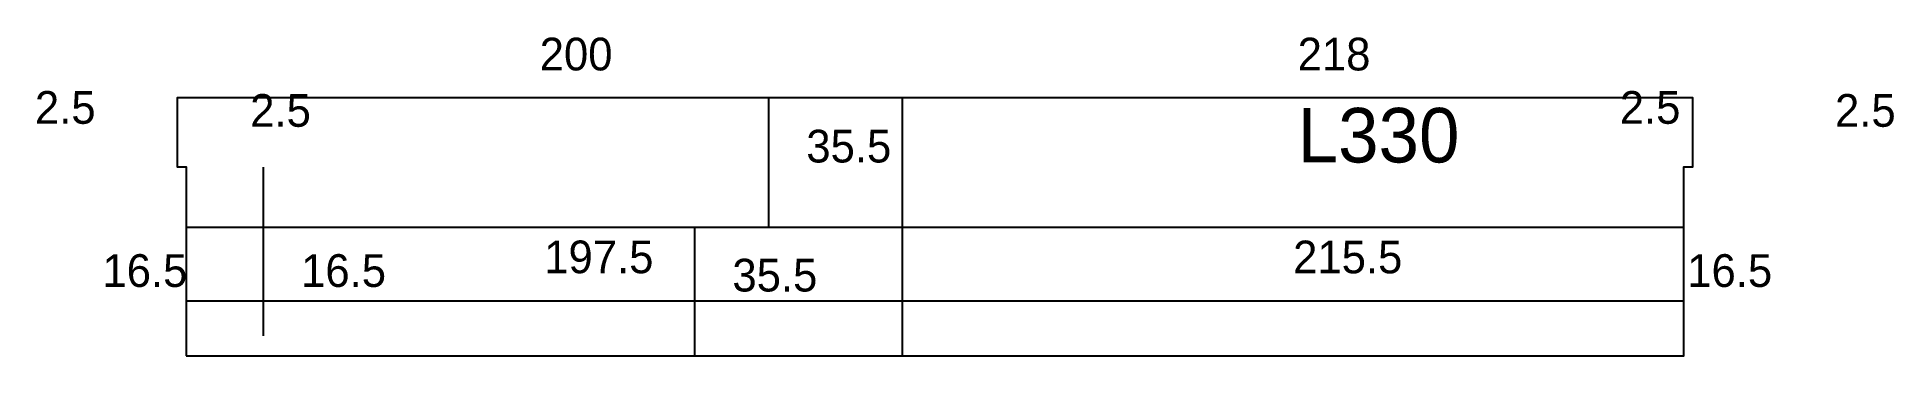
# Model space of a CAD drawing. Extents: x 4439 to 4951, y 1578 to 1666.
import ezdxf

# ---------------------------------------------------------------- set-up
doc = ezdxf.new("R2010")
doc.units = 0
for name, color, linetype in [('3', 3, 'Continuous'), ('4', 4, 'Continuous'), ('Painéis', 200, 'Continuous')]:
    doc.layers.add(name, color=color, linetype=linetype)

msp = doc.modelspace()

# ---------------------------------------------------------------- linework, layer by layer
at = {"layer": '3'}
for p, q in [((4896.07, 1649), (4478.07, 1649)), ((4478.07, 1649), (4478.07, 1630)), ((4641.27, 1613.4), (4641.27, 1648.9)), ((4678.07, 1578), (4678.07, 1648.9)), ((4896.07, 1630), (4896.07, 1649)), ((4478.07, 1630), (4480.57, 1630)), ((4480.57, 1630), (4480.57, 1578)), ((4501.87, 1583.5), (4501.87, 1629.9)), ((4893.57, 1578), (4893.57, 1630)), ((4893.57, 1630), (4896.07, 1630)), ((4480.57, 1613.4), (4893.57, 1613.4)), ((4620.87, 1578), (4620.87, 1613.4)), ((4480.57, 1593.1), (4893.57, 1593.1)), ((4480.57, 1578), (4893.57, 1578))]:
    msp.add_line(p, q, dxfattribs=at)
at = {"layer": '3', "lineweight": 25}
msp.add_lwpolyline([(4480.57, 1578), (4893.57, 1578), (4893.57, 1630), (4896.07, 1630), (4896.07, 1649), (4478.07, 1649), (4478.07, 1630), (4480.57, 1630)], close=True, dxfattribs=at)
at = {"layer": 'Painéis', "lineweight": 18}
for p, q in [((4641.27, 1613.4), (4641.27, 1648.9)), ((4678.07, 1578), (4678.07, 1648.9)), ((4501.87, 1583.5), (4501.87, 1629.9)), ((4480.57, 1613.4), (4893.57, 1613.4)), ((4620.87, 1578), (4620.87, 1613.4)), ((4480.57, 1593.1), (4893.57, 1593.1))]:
    msp.add_line(p, q, dxfattribs=at)

# ---------------------------------------------------------------- texts
at = {"layer": '4'}
msp.add_text('L330', height=15, dxfattribs=at).set_placement((4787.07, 1631.2))
at = {"layer": 'Painéis'}
for s, p in [('200', (4578.07, 1656.53)), ('218', (4787.07, 1656.52)), ('2.5', (4438.89, 1641.84)), ('2.5', (4498.25, 1641.02)), ('2.5', (4875.89, 1641.84)), ('2.5', (4935.25, 1641.02)), ('35.5', (4651.59, 1631.19)), ('197.5', (4579.32, 1600.72)), ('215.5', (4785.82, 1600.69)), ('16.5', (4457.5, 1596.95)), ('16.5', (4512.28, 1596.95)), ('35.5', (4631.21, 1595.69)), ('16.5', (4894.5, 1596.95))]:
    msp.add_text(s, height=9, dxfattribs=at).set_placement(p)

doc.saveas('drawing.dxf')
